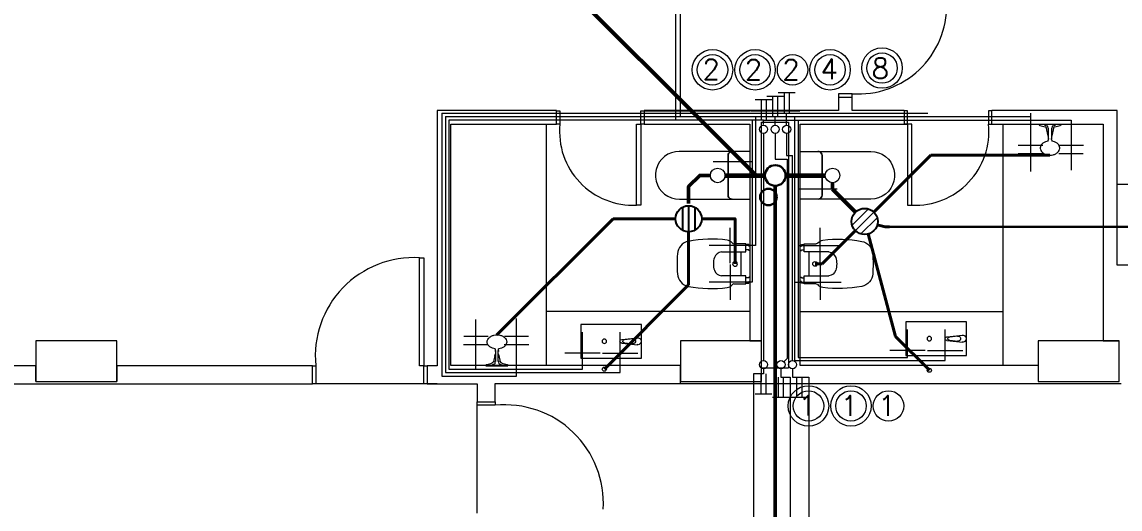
# Model space of a CAD drawing. Header units: millimetres. Extents: x 539 to 842, y -453 to -96.
# Drawn here: x 756.59 to 764.73, y -291.41 to -287.8 of the extents above; entities that cross this region are included whole.
import ezdxf

# ---------------------------------------------------------------- set-up
doc = ezdxf.new("R2010")
doc.units = ezdxf.units.MM
doc.header["$LTSCALE"] = 0.1
doc.linetypes.add('ACAD_ISO02W100', pattern=[15, 12, -3])
doc.linetypes.add('CONTINUA', pattern=[0])
doc.layers.get('0').update_dxf_attribs({"lineweight": 5})
for name, color, linetype, lineweight in [('00-Agua Caliente', 1, 'Continuous', 20), ('00-Agua Fria', 5, 'ACAD_ISO02W100', 20), ('00-Texto AC', 7, 'Continuous', 18), ('00-Texto AF', 7, 'Continuous', 18), ('A-DETL-GENF', 7, 'Continuous', 5), ('MUEBLES', 250, 'Continuous', 5), ('P-SANR-FIXT', 7, 'Continuous', 5)]:
    doc.layers.add(name, color=color, linetype=linetype, lineweight=lineweight)
for name, color, linetype in [('00-Pluvial', 40, 'Continuous'), ('00-Secundario', 24, 'Continuous'), ('00-Ventilacion', 3, 'Continuous'), ('Secundario', 24, 'Continuous'), ('Textos', 7, 'Continuous')]:
    doc.layers.add(name, color=color, linetype=linetype)
doc.layers.add('00-Primario', color=7, linetype='Continuous', true_color=0xff2400)
doc.styles.add('Romans', font='romans.shx')

# ---------------------------------------------------------------- blocks, each defined once
blk = doc.blocks.new('LLP')
at = {"layer": '00-Agua Fria', "color": 0, "linetype": 'Continuous', "lineweight": 20}
for p, q in [((-1, 2.4), (1, 2.4)), ((-0.3, 2.4), (-0.3, 0)), ((0.3, 2.4), (0.3, 0))]:
    blk.add_line(p, q, dxfattribs=at)
blk = doc.blocks.new('Shower-Valve_Trim-KOHLER-Alteo-K-TS45106 - 2_5 GPM_ 2BZ-Oil-Rubed Nickel-V9-2-TORRE-ARQ- PB _-2_14_')
at = {"color": 8}
for p, q in [((4.3416, 6.4003), (4.3522, 6.4435)), ((4.3522, 6.4435), (4.3551, 6.4414)), ((4.3611, 6.4796), (4.3663, 6.4756)), ((4.3311, 6.3571), (4.3416, 6.4003)), ((4.3346, 6.3575), (4.3311, 6.3571)), ((4.367, 6.3792), (4.3521, 6.3806)), ((4.36, 6.4129), (4.3738, 6.4072)), ((4.411, 6.3673), (4.3642, 6.3675)), ((4.3688, 6.383), (4.368, 6.38)), ((4.4476, 6.3637), (4.3688, 6.383)), ((4.3744, 6.4061), (4.3737, 6.4031)), ((4.3737, 6.4031), (4.4525, 6.3838)), ((4.3768, 6.4189), (4.4184, 6.3975)), ((4.4123, 6.3677), (4.4126, 6.369)), ((4.419, 6.3952), (4.4193, 6.3965)), ((4.46, 6.3584), (4.4521, 6.3603)), ((4.4581, 6.3847), (4.466, 6.3828)), ((4.3287, 6.3221), (4.3222, 6.3209))]:
    blk.add_line(p, q, dxfattribs=at)
for centre, radius, start, end in [((4.3533, 6.4388), 0.00318, 6.89673, 54.99976), ((4.1344, 6.4123), 0.2237, 0.87148, 6.89673), ((4.3633, 6.4717), 0.00488, 3.25124, 51.85776), ((3.6273, 6.4299), 0.742, 359.93192, 3.25124), ((4.3842, 6.429), 0.0149, 179.93192, 192.57056), ((4.3766, 6.4273), 0.00706, 192.57056, 234.9792), ((4.5218, 6.383), 0.0469, 98.14028, 131.09011), ((4.5208, 6.3899), 0.0399, 63.17455, 98.14028), ((4.5204, 6.3891), 0.0408, 36.26017, 63.17455), ((3.6943, 6.7037), 0.742, 329.25124, 332.57056), ((4.3342, 6.3607), 0.00318, 277.50273, 325.60576), ((4.1522, 6.4853), 0.2237, 325.60576, 331.63101), ((4.3518, 6.3775), 0.00308, 84.79907, 151.63101), ((4.3662, 6.3551), 0.0149, 139.93192, 152.57056), ((4.3601, 6.3601), 0.00706, 97.52328, 139.93192), ((4.3611, 6.4158), 0.00308, 180.87148, 247.70342), ((4.3591, 6.3678), 0.000695, 277.52328, 356.27299), ((4.3603, 6.3677), 0.000526, 67.97398, 174.18146), ((4.3642, 6.3773), 0.00985, 247.97398, 269.79628), ((4.3671, 6.3802), 0.000995, 264.79907, 346.25124), ((4.3721, 6.421), 0.000695, 336.2295, 54.9792), ((4.3733, 6.4205), 0.000526, 158.32103, 264.52851), ((4.3723, 6.4102), 0.00985, 62.70621, 84.52851), ((4.3734, 6.4063), 0.000995, 346.25124, 67.70342), ((4.411, 6.3681), 0.000762, 270.10196, 0.78918), ((4.4127, 6.3681), 0.000925, 95.99199, 180.78918), ((4.4128, 6.3676), 0.000513, 166.25124, 262.7617), ((4.4315, 6.0165), 0.3511, 89.94621, 93.06876), ((4.418, 6.3968), 0.000762, 331.71331, 62.40053), ((4.4195, 6.396), 0.000925, 151.71331, 236.5105), ((4.4198, 6.3964), 0.000513, 69.74079, 166.25124), ((4.5985, 6.6992), 0.3511, 239.43373, 242.55628), ((4.4505, 6.3738), 0.0125, 223.48534, 233.5491), ((4.4442, 6.3652), 0.00187, 233.5491, 279.64306), ((4.4504, 6.3734), 0.0125, 98.95338, 109.01715), ((4.4538, 6.3672), 0.00706, 209.18705, 256.25124), ((4.4488, 6.384), 0.00187, 52.85943, 98.95338), ((4.4225, 6.3692), 0.0319, 28.28366, 30.72004), ((4.4564, 6.3779), 0.00706, 76.25124, 123.31544), ((4.5499, 6.3483), 0.0905, 173.62859, 201.41237), ((4.5504, 6.3502), 0.0905, 131.09011, 158.87389), ((4.5007, 6.3747), 0.0652, 13.91273, 36.26017), ((4.4667, 6.3697), 0.0998, 333.28175, 346.25124), ((4.4667, 6.3697), 0.0998, 346.25124, 359.22074), ((4.4796, 6.3695), 0.0869, 359.22074, 13.91273), ((4.3278, 6.3269), 0.00488, 280.64472, 329.25124), ((4.5094, 6.3324), 0.0469, 201.41237, 234.3622), ((4.5053, 6.3267), 0.0399, 234.3622, 269.32793), ((4.5053, 6.3276), 0.0408, 269.32793, 296.24232), ((4.4945, 6.3495), 0.0652, 296.24232, 318.58976), ((4.4782, 6.3639), 0.0869, 318.58976, 333.28175)]:
    blk.add_arc(centre, radius, start, end, dxfattribs=at)
blk = doc.blocks.new('Sanitary_Toilets_Ceramica-Catalano_Zero-70-One-Piece-Close-Coupled-Syphonic - Default-V1-2-TORRE-ARQ- PB _-2_14_')
at = {"layer": 'A-DETL-GENF', "color": 8}
for p, q in [((0.0444, 0.177), (0.0015, 0.177)), ((0.0887, 0.177), (0.0444, 0.177)), ((0.1331, 0.177), (0.0887, 0.177)), ((0.1331, 0.177), (0.1423, 0.1755)), ((0.524, 0.177), (0.1331, 0.177)), ((0.1423, 0.1755), (0.1331, 0.177)), ((0.1423, 0.1755), (0.1507, 0.1713)), ((0.1507, 0.1713), (0.1423, 0.1755)), ((0.1507, 0.1713), (0.1573, 0.1646)), ((0.1573, 0.1646), (0.1507, 0.1713)), ((0.1573, 0.1646), (0.1616, 0.1563)), ((0.1616, 0.1563), (0.1573, 0.1646)), ((0.5531, 0.1746), (0.524, 0.177)), ((0.5815, 0.1674), (0.5531, 0.1746)), ((0.6082, 0.1557), (0.5815, 0.1674)), ((0.1616, 0.1563), (0.1631, 0.147)), ((0.1631, 0.147), (0.1616, 0.1563)), ((0.1631, 0.147), (0.1631, -0.147)), ((0.1631, 0.098), (0.1631, 0.147)), ((0.1631, 0.049), (0.1631, 0.098)), ((0.6327, 0.1397), (0.6082, 0.1557)), ((0.6542, 0.1199), (0.6327, 0.1397)), ((0.6722, 0.0968), (0.6542, 0.1199)), ((0.6861, 0.0711), (0.6722, 0.0968)), ((0.1631, 0), (0.1631, 0.049)), ((0.6956, 0.0435), (0.6861, 0.0711)), ((0.7004, 0.0146), (0.6956, 0.0435)), ((0.7004, -0.0146), (0.7004, 0.0146)), ((0.1631, -0.049), (0.1631, 0)), ((0.1631, -0.098), (0.1631, -0.049)), ((0.6722, -0.0968), (0.6861, -0.0711)), ((0.6861, -0.0711), (0.6956, -0.0435)), ((0.6956, -0.0435), (0.7004, -0.0146)), ((0.1616, -0.1563), (0.1573, -0.1646)), ((0.1573, -0.1646), (0.1616, -0.1563)), ((0.1631, -0.147), (0.1616, -0.1563)), ((0.1616, -0.1563), (0.1631, -0.147)), ((0.1631, -0.147), (0.1631, -0.098)), ((0.5815, -0.1674), (0.6082, -0.1557)), ((0.6082, -0.1557), (0.6327, -0.1397)), ((0.6327, -0.1397), (0.6542, -0.1199)), ((0.6542, -0.1199), (0.6722, -0.0968)), ((0.0015, -0.177), (0.0444, -0.177)), ((0.0444, -0.177), (0.0887, -0.177)), ((0.0887, -0.177), (0.1331, -0.177)), ((0.1423, -0.1755), (0.1331, -0.177)), ((0.1331, -0.177), (0.1423, -0.1755)), ((0.1331, -0.177), (0.524, -0.177)), ((0.1507, -0.1713), (0.1423, -0.1755)), ((0.1423, -0.1755), (0.1507, -0.1713)), ((0.1573, -0.1646), (0.1507, -0.1713)), ((0.1507, -0.1713), (0.1573, -0.1646)), ((0.524, -0.177), (0.5531, -0.1746)), ((0.5531, -0.1746), (0.5815, -0.1674))]:
    blk.add_line(p, q, dxfattribs=at)
blk = doc.blocks.new('Vitreous china bidet _ Debba _ Roca _ 355994xx0 - White - Debba- Roca-2705266-2-TORRE-ARQ- PB _-2_14_')
at = {"layer": 'P-SANR-FIXT', "color": 8}
for p, q in [((0.0357, 0.0802), (0.0357, 0.2622)), ((0.2143, 0.2622), (0.2143, 0.0802)), ((-0.0236, 0.1689), (-0.0236, 0.0802)), ((0.2736, 0.0802), (0.2738, 0.1687)), ((0.0357, 0.1159), (0.2143, 0.1159)), ((-0.0236, 0.0802), (-0.0194, 0.0802)), ((-0.0194, 0.0802), (-0.0194, 0.0596)), ((-0.0194, 0.0802), (0.0221, 0.0802)), ((-0.0194, 0.0596), (-0.006, 0.0596)), ((-0.006, 0.0596), (-0.006, 0.0508)), ((0.0221, 0.0802), (0.0357, 0.0802)), ((0.0221, 0.0596), (0.0221, 0.0802)), ((0.026, 0.0596), (0.0221, 0.0596)), ((0.026, 0.0508), (0.026, 0.0596)), ((0.2143, 0.0802), (0.2279, 0.0802)), ((0.224, 0.0596), (0.2279, 0.0596)), ((0.224, 0.0508), (0.224, 0.0596)), ((0.2279, 0.0802), (0.2694, 0.0802)), ((0.2279, 0.0596), (0.2279, 0.0802)), ((0.256, 0.0508), (0.256, 0.0596)), ((0.256, 0.0596), (0.2694, 0.0596)), ((0.2694, 0.0596), (0.2694, 0.0802)), ((0.2694, 0.0802), (0.2736, 0.0802))]:
    blk.add_line(p, q, dxfattribs=at)
for centre, radius, start, end in [((0.0575, 0.4868), 0.1013, 93.86915, 168.75559), ((0.125, -0.5106), 1.1009, 86.13085, 93.86915), ((0.1925, 0.4868), 0.1013, 11.24441, 86.13085), ((0.8089, 0.3374), 0.8673, 168.75559, 187.87391), ((-0.5589, 0.3374), 0.8673, 352.12609, 11.24441), ((0.1, 0.2529), 0.0649, 110.16908, 171.83092), ((0.1293, 0.1353), 0.1859, 91.32885, 106.15101), ((0.1207, 0.1353), 0.1859, 73.84899, 88.67115), ((0.15, 0.2529), 0.0649, 8.16908, 69.83092), ((0.0086, 0.2267), 0.0594, 187.87391, 225.1331), ((-0.0411, 0.1689), 0.0175, 0, 63.70008), ((0.125, 0.1608), 0.0175, 0, 180), ((0.2904, 0.1686), 0.0167, 126.27151, 179.72849), ((0.2414, 0.2267), 0.0594, 311.25476, 352.12609), ((0.125, 0.1608), 0.0175, 180, 0)]:
    blk.add_arc(centre, radius, start, end, dxfattribs=at)
blk = doc.blocks.new('Bacha 45x25cm')
at = {"layer": 'MUEBLES', "color": 8}
for p, q in [((0.1116, 0.1456), (0.0994, 0.0278)), ((0.1062, 0.0625), (0.1134, 0.1271)), ((0.1367, 0.1258), (0.1438, 0.0625)), ((0.1384, 0.1456), (0.1506, 0.0278))]:
    blk.add_line(p, q, dxfattribs=at)
blk.add_lwpolyline([(0, 0.45), (0.25, 0.45), (0.25, 0), (0, 0)], close=True, dxfattribs=at)
blk.add_circle((0.125, 0.275), 0.0166, dxfattribs=at)
for centre, radius, start, end in [((0.125, 0.1456), 0.0134, 0, 180), ((0.125, 0.1258), 0.0117, 360, 173.64144), ((0.125, 0.0278), 0.0256, 168.17214, 11.82786), ((0.125, 0.0625), 0.0188, 167.28289, 12.84679)]:
    blk.add_arc(centre, radius, start, end, dxfattribs=at)
blk = doc.blocks.new('Shower-Valve_Trim-KOHLER-Alteo-K-TS45106 - 2_5 GPM_ 2BZ-Oil-Rubed Nickel-V13-2-TORRE-ARQ- PB _-2_14_')
at = {"layer": 'P-SANR-FIXT'}
for p, q in [((1.611, -12.1876), (1.6021, -12.2238)), ((1.6045, -12.1888), (1.611, -12.1876)), ((1.4751, -12.2514), (1.4672, -12.2495)), ((1.4732, -12.2251), (1.4811, -12.227)), ((1.5595, -12.2698), (1.4807, -12.2505)), ((1.4856, -12.2304), (1.5644, -12.2497)), ((1.5142, -12.2619), (1.5139, -12.2632)), ((1.5564, -12.2856), (1.5148, -12.2642)), ((1.5209, -12.2345), (1.5206, -12.2357)), ((1.5222, -12.234), (1.569, -12.2342)), ((1.5588, -12.2728), (1.5595, -12.2698)), ((1.5732, -12.2796), (1.5594, -12.2739)), ((1.5644, -12.2497), (1.5652, -12.2467)), ((1.5662, -12.2459), (1.5811, -12.2473)), ((1.5916, -12.267), (1.581, -12.3102)), ((1.6021, -12.2238), (1.5916, -12.267)), ((1.5986, -12.2243), (1.6021, -12.2238)), ((1.5722, -12.3464), (1.5669, -12.3423)), ((1.581, -12.3102), (1.5722, -12.3464)), ((1.581, -12.3102), (1.5781, -12.3081))]:
    blk.add_line(p, q, dxfattribs=at)
for centre, radius, start, end in [((1.4664, -12.2364), 0.0998, 153.28874, 166.25824), ((1.455, -12.2306), 0.0869, 138.59676, 153.28874), ((1.4387, -12.2162), 0.0652, 116.24931, 138.59676), ((1.4279, -12.1943), 0.0408, 89.33493, 116.24931), ((1.4279, -12.1935), 0.0399, 54.3692, 89.33493), ((1.4238, -12.1991), 0.0469, 21.41937, 54.3692), ((1.3832, -12.215), 0.0905, 353.63559, 21.41937), ((2.2389, -12.5704), 0.742, 149.25824, 152.57756), ((1.6054, -12.1936), 0.00488, 100.65172, 149.25824), ((1.4664, -12.2364), 0.0998, 166.25824, 179.22773), ((1.4536, -12.2362), 0.0869, 179.22773, 193.91972), ((1.4325, -12.2414), 0.0652, 193.91972, 216.26716), ((1.4128, -12.2559), 0.0408, 216.26716, 243.18155), ((1.3828, -12.2169), 0.0905, 311.09711, 338.88089), ((1.4768, -12.2446), 0.00706, 256.25824, 303.32243), ((1.4794, -12.2339), 0.00706, 29.19404, 76.25824), ((1.5107, -12.2359), 0.0319, 208.29066, 210.72704), ((1.4844, -12.2507), 0.00187, 232.86642, 278.96038), ((1.4827, -12.2402), 0.0125, 278.96038, 289.02414), ((1.489, -12.232), 0.00187, 53.5561, 99.65005), ((1.4826, -12.2405), 0.0125, 43.49233, 53.5561), ((1.3347, -12.566), 0.3511, 59.44073, 62.56327), ((1.5017, -11.8832), 0.3511, 269.9532, 273.07575), ((1.5134, -12.2631), 0.000513, 249.74778, 346.25824), ((1.5137, -12.2627), 0.000925, 331.7203, 56.51749), ((1.5152, -12.2635), 0.000762, 151.7203, 242.40752), ((1.5204, -12.2343), 0.000513, 346.25824, 82.76869), ((1.5205, -12.2348), 0.000925, 275.99899, 0.79617), ((1.5222, -12.2348), 0.000762, 90.10895, 180.79617), ((1.5598, -12.273), 0.000995, 166.25824, 247.71042), ((1.5661, -12.2469), 0.000995, 84.80606, 166.25824), ((1.569, -12.244), 0.00985, 67.98097, 89.80327), ((1.5728, -12.2344), 0.000526, 247.98097, 354.18845), ((1.5721, -12.2825), 0.00308, 0.87847, 67.71042), ((1.5741, -12.2345), 0.000695, 97.53028, 176.27998), ((1.573, -12.2268), 0.00706, 277.53028, 319.93892), ((1.567, -12.2218), 0.0149, 319.93892, 332.57756), ((1.5814, -12.2442), 0.00308, 264.80606, 331.63801), ((1.781, -12.352), 0.2237, 145.61276, 151.63801), ((1.599, -12.2274), 0.00318, 97.50972, 145.61276), ((1.4124, -12.2567), 0.0399, 243.18155, 278.14728), ((1.4114, -12.2497), 0.0469, 278.14728, 311.09711), ((1.5609, -12.2769), 0.00985, 242.71321, 264.5355), ((1.5599, -12.2872), 0.000526, 338.32802, 84.5355), ((1.5611, -12.2877), 0.000695, 156.23649, 234.9862), ((1.5566, -12.294), 0.00706, 12.57756, 54.9862), ((1.549, -12.2957), 0.0149, 359.93892, 12.57756), ((2.3059, -12.2966), 0.742, 179.93892, 183.25824), ((1.5699, -12.3384), 0.00488, 183.25824, 231.86476), ((1.7988, -12.279), 0.2237, 180.87847, 186.90372), ((1.5799, -12.3055), 0.00318, 186.90372, 235.00676)]:
    blk.add_arc(centre, radius, start, end, dxfattribs=at)
blk = doc.blocks.new('Shower-Valve_Trim-KOHLER-Alteo-K-TS45106 - 2_5 GPM_ 2BZ-Oil-Rubed Nickel-V14-2-TORRE-ARQ- PB _-2_14_')
at = {"color": 8}
for p, q in [((1.611, -12.1876), (1.6021, -12.2238)), ((1.6045, -12.1888), (1.611, -12.1876)), ((1.4751, -12.2514), (1.4672, -12.2495)), ((1.4732, -12.2251), (1.4811, -12.227)), ((1.5595, -12.2698), (1.4807, -12.2505)), ((1.4856, -12.2304), (1.5644, -12.2497)), ((1.5142, -12.2619), (1.5139, -12.2632)), ((1.5564, -12.2856), (1.5148, -12.2642)), ((1.5209, -12.2345), (1.5206, -12.2357)), ((1.5222, -12.234), (1.569, -12.2342)), ((1.5588, -12.2728), (1.5595, -12.2698)), ((1.5732, -12.2796), (1.5594, -12.2739)), ((1.5644, -12.2497), (1.5652, -12.2467)), ((1.5662, -12.2459), (1.5811, -12.2473)), ((1.5916, -12.267), (1.581, -12.3102)), ((1.6021, -12.2238), (1.5916, -12.267)), ((1.5986, -12.2243), (1.6021, -12.2238)), ((1.5722, -12.3464), (1.5669, -12.3423)), ((1.581, -12.3102), (1.5722, -12.3464)), ((1.581, -12.3102), (1.5781, -12.3081))]:
    blk.add_line(p, q, dxfattribs=at)
for centre, radius, start, end in [((1.4664, -12.2364), 0.0998, 153.28874, 166.25824), ((1.455, -12.2306), 0.0869, 138.59676, 153.28874), ((1.4387, -12.2162), 0.0652, 116.24931, 138.59676), ((1.4279, -12.1943), 0.0408, 89.33493, 116.24931), ((1.4279, -12.1935), 0.0399, 54.3692, 89.33493), ((1.4238, -12.1991), 0.0469, 21.41937, 54.3692), ((1.3832, -12.215), 0.0905, 353.63559, 21.41937), ((2.2389, -12.5704), 0.742, 149.25824, 152.57756), ((1.6054, -12.1936), 0.00488, 100.65172, 149.25824), ((1.4664, -12.2364), 0.0998, 166.25824, 179.22773), ((1.4536, -12.2362), 0.0869, 179.22773, 193.91972), ((1.4325, -12.2414), 0.0652, 193.91972, 216.26716), ((1.4128, -12.2559), 0.0408, 216.26716, 243.18155), ((1.3828, -12.2169), 0.0905, 311.09711, 338.88089), ((1.4768, -12.2446), 0.00706, 256.25824, 303.32243), ((1.4794, -12.2339), 0.00706, 29.19404, 76.25824), ((1.5107, -12.2359), 0.0319, 208.29066, 210.72704), ((1.4844, -12.2507), 0.00187, 232.86642, 278.96038), ((1.4827, -12.2402), 0.0125, 278.96038, 289.02414), ((1.489, -12.232), 0.00187, 53.5561, 99.65005), ((1.4826, -12.2405), 0.0125, 43.49233, 53.5561), ((1.3347, -12.566), 0.3511, 59.44073, 62.56327), ((1.5017, -11.8832), 0.3511, 269.9532, 273.07575), ((1.5134, -12.2631), 0.000513, 249.74778, 346.25824), ((1.5137, -12.2627), 0.000925, 331.7203, 56.51749), ((1.5152, -12.2635), 0.000762, 151.7203, 242.40752), ((1.5204, -12.2343), 0.000513, 346.25824, 82.76869), ((1.5205, -12.2348), 0.000925, 275.99899, 0.79617), ((1.5222, -12.2348), 0.000762, 90.10895, 180.79617), ((1.5598, -12.273), 0.000995, 166.25824, 247.71042), ((1.5661, -12.2469), 0.000995, 84.80606, 166.25824), ((1.569, -12.244), 0.00985, 67.98097, 89.80327), ((1.5728, -12.2344), 0.000526, 247.98097, 354.18845), ((1.5721, -12.2825), 0.00308, 0.87847, 67.71042), ((1.5741, -12.2345), 0.000695, 97.53028, 176.27998), ((1.573, -12.2268), 0.00706, 277.53028, 319.93892), ((1.567, -12.2218), 0.0149, 319.93892, 332.57756), ((1.5814, -12.2442), 0.00308, 264.80606, 331.63801), ((1.781, -12.352), 0.2237, 145.61276, 151.63801), ((1.599, -12.2274), 0.00318, 97.50972, 145.61276), ((1.4124, -12.2567), 0.0399, 243.18155, 278.14728), ((1.4114, -12.2497), 0.0469, 278.14728, 311.09711), ((1.5609, -12.2769), 0.00985, 242.71321, 264.5355), ((1.5599, -12.2872), 0.000526, 338.32802, 84.5355), ((1.5611, -12.2877), 0.000695, 156.23649, 234.9862), ((1.5566, -12.294), 0.00706, 12.57756, 54.9862), ((1.549, -12.2957), 0.0149, 359.93892, 12.57756), ((2.3059, -12.2966), 0.742, 179.93892, 183.25824), ((1.5699, -12.3384), 0.00488, 183.25824, 231.86476), ((1.7988, -12.279), 0.2237, 180.87847, 186.90372), ((1.5799, -12.3055), 0.00318, 186.90372, 235.00676)]:
    blk.add_arc(centre, radius, start, end, dxfattribs=at)
blk = doc.blocks.new('2-2P F')
at = {"color": 8, "lineweight": 18}
for p, q in [((762.7412, -288.3359), (762.6412, -288.3359)), ((762.6412, -288.3359), (762.6412, -288.3609)), ((762.6412, -288.3609), (762.6412, -288.4609)), ((762.6412, -288.3609), (762.7412, -288.3609)), ((762.7412, -288.3609), (762.7412, -288.3359)), ((762.7412, -288.4609), (762.7412, -288.3609)), ((760.5515, -288.4609), (759.668, -288.4609)), ((759.668, -288.4609), (759.668, -290.3519)), ((760.5515, -288.4616), (760.5765, -288.4616)), ((760.5515, -288.5616), (760.5515, -288.4616)), ((760.5765, -288.4616), (760.5765, -288.5616)), ((761.1765, -288.4616), (761.2015, -288.4616)), ((761.1765, -288.5616), (761.1765, -288.4616)), ((762.6412, -288.4609), (761.2015, -288.4609)), ((761.2015, -288.4616), (761.2015, -288.5616)), ((761.2015, -288.4624), (761.9845, -288.4624)), ((761.9845, -288.4609), (761.9845, -288.4624)), ((761.9875, -288.4609), (761.9875, -288.4634)), ((761.9875, -288.4624), (762.3537, -288.4624)), ((762.3537, -288.4634), (762.3537, -288.4609)), ((762.3567, -288.4624), (762.3567, -288.4609)), ((763.1262, -288.4609), (762.7412, -288.4609)), ((763.1512, -288.4616), (763.1262, -288.4616)), ((763.1262, -288.4616), (763.1262, -288.5616)), ((763.1512, -288.5616), (763.1512, -288.4616)), ((763.7762, -288.4616), (763.7512, -288.4616)), ((763.7512, -288.4616), (763.7512, -288.5616)), ((764.703, -288.4609), (763.7762, -288.4609)), ((763.7762, -288.5616), (763.7762, -288.4616)), ((764.703, -289.606), (764.703, -288.4609)), ((759.7695, -288.5624), (760.5515, -288.5624)), ((759.7695, -290.3514), (759.7695, -288.5624)), ((760.5765, -288.5616), (760.5515, -288.5616)), ((761.145, -288.5624), (761.1765, -288.5624)), ((761.145, -289.1624), (761.145, -288.5624)), ((761.2015, -288.5616), (761.1765, -288.5616)), ((761.2015, -288.5624), (761.1765, -288.5624)), ((761.1765, -288.5624), (761.1765, -289.1624)), ((761.2015, -288.5624), (761.9845, -288.5624)), ((761.9845, -288.5624), (761.9845, -290.1676)), ((762.071, -288.5459), (762.2702, -288.5459)), ((762.071, -290.1676), (762.071, -288.5459)), ((762.2702, -288.5459), (762.2702, -290.3514)), ((762.3567, -288.5624), (763.1262, -288.5624)), ((762.3567, -290.3514), (762.3567, -288.5624)), ((763.1262, -288.5616), (763.1512, -288.5616)), ((763.1512, -288.5624), (763.1262, -288.5624)), ((763.1512, -288.5624), (763.1512, -289.1624)), ((763.1827, -288.5624), (763.1512, -288.5624)), ((763.1827, -289.1624), (763.1827, -288.5624)), ((763.7512, -288.5616), (763.7762, -288.5616)), ((763.7762, -288.5624), (764.6015, -288.5624)), ((764.6015, -288.5624), (764.6015, -290.1679)), ((764.703, -289.006), (768.5823, -289.006)), ((761.1765, -289.1624), (761.145, -289.1624)), ((763.1512, -289.1624), (763.1827, -289.1624)), ((759.5373, -289.5519), (759.568, -289.5519)), ((759.5373, -290.3519), (759.5373, -289.5519)), ((759.568, -289.5519), (759.568, -290.3519)), ((768.5823, -289.606), (764.703, -289.606)), ((757.295, -290.1679), (756.695, -290.1679)), ((756.695, -290.1679), (756.695, -290.3519)), ((757.295, -290.3519), (757.295, -290.1679)), ((762.071, -290.1679), (761.471, -290.1679)), ((761.471, -290.1679), (761.471, -290.3514)), ((761.9845, -290.1676), (762.071, -290.1676)), ((762.071, -290.4679), (762.071, -290.1679)), ((764.6015, -290.1679), (764.118, -290.1679)), ((764.118, -290.1679), (764.118, -290.3514)), ((764.6045, -290.1679), (764.6015, -290.1679)), ((764.6015, -290.1679), (764.718, -290.1679)), ((764.6055, -290.1679), (764.6045, -290.1679)), ((764.618, -290.1679), (764.6055, -290.1679)), ((764.718, -290.1679), (764.618, -290.1679)), ((764.718, -290.4679), (764.718, -290.1679)), ((756.695, -290.3519), (753.0661, -290.3519)), ((756.695, -290.3519), (756.695, -290.3534)), ((756.695, -290.4679), (756.695, -290.3519)), ((756.695, -290.3534), (756.695, -290.3544)), ((756.695, -290.3544), (756.695, -290.3669)), ((757.295, -290.3534), (757.295, -290.3519)), ((758.743, -290.3519), (757.295, -290.3519)), ((757.295, -290.3519), (757.295, -290.4679)), ((757.295, -290.3544), (757.295, -290.3534)), ((757.295, -290.3669), (757.295, -290.3544)), ((758.743, -290.3518), (758.768, -290.3518)), ((758.743, -290.4854), (758.743, -290.3518)), ((758.768, -290.3518), (758.768, -290.4854)), ((759.568, -290.3519), (759.5373, -290.3519)), ((759.568, -290.3518), (759.593, -290.3518)), ((759.568, -290.4854), (759.568, -290.3518)), ((759.593, -290.3518), (759.593, -290.4854)), ((759.668, -290.3519), (759.593, -290.3519)), ((761.471, -290.3514), (759.7695, -290.3514)), ((761.471, -290.3514), (761.471, -290.3544)), ((761.471, -290.4679), (761.471, -290.3514)), ((761.471, -290.3544), (761.471, -290.3554)), ((761.471, -290.3554), (761.471, -290.3679)), ((762.2702, -290.3514), (762.2702, -290.3679)), ((764.118, -290.3514), (762.3567, -290.3514)), ((764.118, -290.3514), (764.118, -290.3544)), ((764.118, -290.3544), (764.118, -290.3554)), ((764.118, -290.3554), (764.118, -290.3679)), ((756.695, -290.3669), (756.695, -290.3679)), ((756.695, -290.3679), (756.695, -290.4679)), ((757.295, -290.3679), (757.295, -290.3669)), ((757.295, -290.4679), (757.295, -290.3679)), ((761.471, -290.3679), (761.471, -290.4679)), ((762.071, -290.3679), (762.2702, -290.3679)), ((764.118, -290.3679), (764.118, -290.4679)), ((752.4661, -290.4854), (758.743, -290.4854)), ((756.695, -290.4679), (757.295, -290.4679)), ((758.768, -290.4854), (758.743, -290.4854)), ((759.568, -290.4854), (758.768, -290.4854)), ((759.593, -290.4854), (759.568, -290.4854)), ((759.593, -290.4839), (759.668, -290.4839)), ((759.593, -290.4854), (759.9643, -290.4854)), ((759.668, -290.4854), (759.668, -290.4839)), ((759.6695, -290.4829), (759.6695, -290.4854)), ((759.9643, -290.4854), (759.9643, -290.6204)), ((760.0978, -290.4829), (761.471, -290.4829)), ((760.0978, -290.6204), (760.0978, -290.4829)), ((761.471, -290.4679), (762.071, -290.4679)), ((761.471, -290.4829), (761.471, -290.4679)), ((761.471, -290.4829), (764.733, -290.4829)), ((764.118, -290.4679), (764.6015, -290.4679)), ((764.6015, -290.4679), (764.6045, -290.4679)), ((764.6045, -290.4679), (764.6055, -290.4679)), ((764.6055, -290.4679), (764.618, -290.4679)), ((764.618, -290.4679), (764.718, -290.4679)), ((759.9643, -290.6204), (760.0979, -290.6204)), ((759.9643, -290.6454), (759.9643, -290.6204)), ((759.9643, -291.4454), (759.9643, -290.6454)), ((760.0979, -290.6454), (759.9643, -290.6454)), ((760.0979, -290.6204), (760.0979, -290.6454))]:
    blk.add_line(p, q, dxfattribs=at)
at = {"color": 8, "lineweight": 5}
for p, q in [((760.4753, -288.5625), (760.4754, -290.351)), ((763.8567, -288.5623), (763.8568, -290.3513)), ((761.9837, -289.9509), (760.4754, -289.951)), ((762.3567, -289.9509), (763.8567, -289.9508))]:
    blk.add_line(p, q, dxfattribs=at)
at = {"color": 8, "lineweight": 18}
for centre, radius, start, end in [((762.788, -287.6841), 0.6534, 265.89838, 1.16402), ((761.1202, -288.6165), 0.5464, 174.31204, 272.59832), ((763.2075, -288.6165), 0.5464, 267.40168, 5.68796), ((759.4949, -290.281), 0.7303, 86.67006, 185.56979), ((760.1687, -291.3723), 0.7303, 356.67006, 95.56979)]:
    blk.add_arc(centre, radius, start, end, dxfattribs=at)
at = {"layer": 'MUEBLES', "lineweight": 5, "xscale": -1, "rotation": 90.00000028543415}
for p in [(763.5882, -290.0264), (761.1807, -290.0457)]:
    blk.add_blockref('Bacha 45x25cm', p, dxfattribs=at)
at = {"layer": 'P-SANR-FIXT', "lineweight": 5}
for name, p, rotation in [('Shower-Valve_Trim-KOHLER-Alteo-K-TS45106 - 2_5 GPM_ 2BZ-Oil-Rubed Nickel-V9-2-TORRE-ARQ- PB _-2_14_', (756.9574, -285.8674), 283.7592465632944), ('Sanitary_Toilets_Ceramica-Catalano_Zero-70-One-Piece-Close-Coupled-Syphonic - Default-V1-2-TORRE-ARQ- PB _-2_14_', (761.9852, -288.9403), 180.0034968838609), ('Vitreous china bidet _ Debba _ Roca _ 355994xx0 - White - Debba- Roca-2705266-2-TORRE-ARQ- PB _-2_14_', (762.0345, -289.7219), 90.0034969296355)]:
    blk.add_blockref(name, p, dxfattribs=dict(at, rotation=rotation))
for name, p, xscale, rotation in [('Sanitary_Toilets_Ceramica-Catalano_Zero-70-One-Piece-Close-Coupled-Syphonic - Default-V1-2-TORRE-ARQ- PB _-2_14_', (762.3552, -288.9402), -0.9999999999999996, 180.003496975409), ('Vitreous china bidet _ Debba _ Roca _ 355994xx0 - White - Debba- Roca-2705266-2-TORRE-ARQ- PB _-2_14_', (762.306, -289.7219), -1, 270.0034969296346), ('Shower-Valve_Trim-KOHLER-Alteo-K-TS45106 - 2_5 GPM_ 2BZ-Oil-Rubed Nickel-V13-2-TORRE-ARQ- PB _-2_14_', (748.5736, -285.8884), -1, 76.24075343670569), ('Shower-Valve_Trim-KOHLER-Alteo-K-TS45106 - 2_5 GPM_ 2BZ-Oil-Rubed Nickel-V14-2-TORRE-ARQ- PB _-2_14_', (748.5736, -285.8884), -1, 76.24075343670569)]:
    blk.add_blockref(name, p, dxfattribs=dict(at, xscale=xscale, rotation=rotation))

msp = doc.modelspace()

# ---------------------------------------------------------------- linework, layer by layer
at = {"layer": '00-Agua Caliente', "color": 1, "linetype": 'Continuous', "lineweight": 20}
for p, q in [((764.0615, -288.48), (764.0615, -288.9133)), ((763.9703, -288.7161), (764.1528, -288.7161)), ((763.9716, -288.7791), (764.1514, -288.7791)), ((761.8367, -289.5913), (761.8367, -289.3296)), ((762.0258, -289.4605), (761.6812, -289.4605)), ((762.5045, -289.6024), (762.5045, -289.8641)), ((762.3153, -289.7332), (762.6599, -289.7332)), ((760.2552, -290.4287), (760.2552, -290.0009)), ((761.0236, -290.4029), (761.0236, -290.1025)), ((763.4311, -290.3123), (763.4311, -290.0832)), ((760.3465, -290.1981), (760.164, -290.1981)), ((760.3451, -290.1351), (760.1653, -290.1351)), ((760.8927, -290.2579), (761.1545, -290.2579)), ((763.3002, -290.2387), (763.562, -290.2387))]:
    msp.add_line(p, q, dxfattribs=at)
at = {"layer": '00-Agua Caliente', "linetype": 'CONTINUA'}
for points in [[(760.853, -285.648), (760.853, -287.4663), (761.4663, -287.4663), (761.4663, -288.5057)], [(759.7282, -288.5057), (764.0615, -288.5057)], [(759.7282, -288.5057), (759.7282, -290.4029)], [(762.0258, -288.5057), (762.0258, -289.4605)], [(762.1706, -288.5696), (762.1706, -288.5057)], [(762.3153, -288.5057), (762.3153, -290.3123)], [(762.1706, -288.6296), (762.1706, -288.82), (762.2591, -288.82), (762.2591, -290.299)], [(762.2352, -290.3229), (762.2591, -290.299)], [(762.3153, -290.3123), (763.4311, -290.3123)], [(759.7282, -290.4029), (761.0236, -290.4029)], [(762.2139, -290.3741), (762.2139, -290.438)], [(762.2139, -290.438), (762.2816, -290.438), (762.2816, -291.9554)]]:
    msp.add_lwpolyline(points, dxfattribs=at)
at = {"layer": '00-Agua Caliente', "linetype": 'ACAD_ISO02W100', "ltscale": 3}
for points in [[(759.7024, -288.48), (764.0615, -288.48)], [(759.7024, -288.48), (759.7024, -290.4287)], [(762.2562, -288.5696), (762.2562, -288.48)], [(762.2562, -288.6296), (762.2562, -288.7942), (762.2996, -288.7942)], [(762.2996, -290.3141), (762.2996, -288.7942)], [(759.7024, -290.4287), (760.2552, -290.4287)], [(762.2996, -290.3741), (762.2996, -290.438)], [(762.2996, -290.438), (762.4205, -290.438), (762.4205, -291.9296)]]:
    msp.add_lwpolyline(points, dxfattribs=at)
at = {"layer": '00-Agua Caliente', "color": 1}
for centre, radius in [((762.0219, -288.1584), 0.15), ((762.0219, -288.1584), 0.1127), ((762.2998, -288.1584), 0.1127), ((762.7327, -290.6505), 0.15), ((762.7327, -290.6505), 0.1127), ((763.0105, -290.6505), 0.1127)]:
    msp.add_circle(centre, radius, dxfattribs=at)
at = {"layer": '00-Agua Caliente', "color": 1, "linetype": 'CONTINUA', "lineweight": 20}
for centre in [(762.1706, -288.5996), (762.2562, -288.5996), (762.2139, -290.3441), (762.2996, -290.3441)]:
    msp.add_circle(centre, 0.03, dxfattribs=at)
at = {"layer": '00-Agua Fria', "color": 5, "linetype": 'Continuous', "lineweight": 20}
for p, q in [((764.3626, -288.5315), (764.3626, -288.9035)), ((764.2713, -288.7161), (764.4538, -288.7161)), ((764.2726, -288.7791), (764.4525, -288.7791)), ((762.0001, -288.8396), (761.712, -288.8396)), ((762.3411, -289.0408), (762.6291, -289.0408)), ((762.5045, -289.5918), (762.5045, -289.33)), ((762.3411, -289.4609), (762.6599, -289.4609)), ((761.8367, -289.6019), (761.8367, -289.8637)), ((762.0001, -289.7328), (761.6812, -289.7328)), ((759.9542, -290.3772), (759.9542, -290.0106)), ((760.7429, -290.3772), (760.7429, -290.1025)), ((763.1504, -290.2923), (763.1504, -290.0832)), ((760.0454, -290.1981), (759.8629, -290.1981)), ((760.0441, -290.1351), (759.8642, -290.1351)), ((760.8738, -290.2579), (760.612, -290.2579)), ((763.2813, -290.2387), (763.0195, -290.2387))]:
    msp.add_line(p, q, dxfattribs=at)
at = {"layer": '00-Agua Fria', "ltscale": 3}
for points in [[(760.8241, -285.9786), (760.8241, -287.4946), (761.4335, -287.4946), (761.4335, -288.5315)], [(762.0849, -288.563), (762.0849, -288.5315), (759.754, -288.5315)], [(759.754, -288.5315), (759.754, -290.3772)], [(762.0001, -288.5315), (762.0001, -289.7328)], [(762.0849, -288.5315), (764.3626, -288.5315)], [(762.3411, -288.5315), (762.3411, -290.2923)], [(762.0849, -288.6296), (762.0849, -290.3141)], [(762.3411, -290.2923), (763.1504, -290.2923)], [(759.754, -290.3772), (760.7429, -290.3772)], [(762.0849, -290.4132), (762.0101, -290.4132), (762.0101, -291.9849)], [(762.0849, -290.3741), (762.0849, -290.4132)]]:
    msp.add_lwpolyline(points, dxfattribs=at)
at = {"layer": '00-Agua Fria', "linetype": 'CONTINUA', "lineweight": 20}
for centre, radius in [((761.7068, -288.1584), 0.15), ((761.7068, -288.1584), 0.1127), ((762.0849, -288.5996), 0.03), ((762.0849, -290.3441), 0.03), ((762.4176, -290.6505), 0.15), ((762.4176, -290.6505), 0.1127)]:
    msp.add_circle(centre, radius, dxfattribs=at)
at = {"layer": '00-Pluvial', "lineweight": 20}
for radius in [0.15, 0.1127]:
    msp.add_circle((762.9626, -288.1455), radius, dxfattribs=at)
at = {"layer": '00-Pluvial', "lineweight": 30}
msp.add_circle((762.1211, -289.101), 0.0612, dxfattribs=at)
at = {"layer": '00-Primario', "lineweight": 50}
for points in [[(760.3138, -286.1993), (760.3138, -287.2253), (762.0302, -288.9417)], [(761.6922, -288.9417), (761.6119, -288.9417), (761.53, -289.0236), (761.53, -289.1483)], [(762.1719, -289.0182), (762.1719, -291.8643)], [(762.5962, -288.9958), (762.5962, -289.0444)], [(762.7654, -289.2137), (762.5962, -289.0444)]]:
    msp.add_lwpolyline(points, dxfattribs=at)
at = {"layer": '00-Primario', "lineweight": 60}
for points in [[(761.8004, -288.9417), (762.0954, -288.9417)], [(762.2484, -288.9417), (762.542, -288.9417)]]:
    msp.add_lwpolyline(points, dxfattribs=at)
at = {"layer": '00-Primario', "lineweight": 20}
for centre, radius in [((762.5776, -288.1584), 0.1127), ((761.745, -288.9417), 0.0541), ((762.5962, -288.9417), 0.0541)]:
    msp.add_circle(centre, radius, dxfattribs=at)
at = {"layer": '00-Primario', "lineweight": 30}
msp.add_circle((762.1719, -288.9417), 0.0765, dxfattribs=at)
at = {"layer": '00-Secundario'}
for p, q in [((761.484, -289.1777), (761.484, -289.3478)), ((761.53, -289.166), (761.53, -289.3594)), ((761.576, -289.1777), (761.576, -289.3478))]:
    msp.add_line(p, q, dxfattribs=at)
at = {"layer": '00-Secundario', "lineweight": 15}
for p, q in [((762.8618, -289.1895), (762.741, -289.3093)), ((762.9022, -289.2137), (762.7654, -289.3504)), ((762.9266, -289.2548), (762.8058, -289.3746))]:
    msp.add_line(p, q, dxfattribs=at)
at = {"layer": '00-Secundario', "lineweight": 30}
msp.add_lwpolyline([(763.0175, -289.3226), (768.0243, -289.3226), (768.6253, -288.7211)], dxfattribs=at)
at = {"layer": '00-Secundario', "lineweight": 40}
for points in [[(762.9022, -289.2137), (763.3251, -288.7908)], [(763.3251, -288.7908), (764.2067, -288.7908)], [(760.9707, -289.2627), (760.1101, -290.1234)], [(761.4333, -289.2627), (760.9707, -289.2627)], [(761.6267, -289.2627), (761.8742, -289.2631)], [(761.8742, -289.2631), (761.8742, -289.2631), (761.8737, -289.5969)], [(762.9272, -289.3071), (762.9852, -289.3226)], [(761.53, -289.3594), (761.53, -289.7536)], [(762.519, -289.5968), (762.7364, -289.3795)], [(762.7654, -289.3504), (762.7364, -289.3795)], [(762.8588, -289.3755), (763.0622, -290.1345)], [(762.9852, -289.3226), (763.0175, -289.3226)], [(762.4667, -289.5968), (762.519, -289.5968)], [(761.53, -289.7536), (760.9057, -290.3779)], [(763.0622, -290.1345), (763.3132, -290.3855)]]:
    msp.add_lwpolyline(points, dxfattribs=at)
at = {"layer": '00-Secundario', "lineweight": 25}
for centre in [(761.53, -289.2627), (762.8338, -289.2821), (762.8338, -289.2821)]:
    msp.add_circle(centre, 0.0967, dxfattribs=at)
at = {"layer": '00-Ventilacion', "color": 3, "lineweight": 20}
msp.add_circle((762.5776, -288.1584), 0.15, dxfattribs=at)
at = {"layer": 'Secundario', "linetype": 'Continuous', "lineweight": 20}
for centre in [(760.9057, -290.3779), (763.3132, -290.3855)]:
    msp.add_circle(centre, 0.0151, dxfattribs=at)

# ---------------------------------------------------------------- block references
at = {"color": 2, "linetype": 'CONTINUA', "lineweight": 13}
msp.add_blockref('2-2P F', (0, 0), dxfattribs=at)
at = {"layer": '00-Agua Caliente', "color": 1, "linetype": 'Continuous', "lineweight": 20, "xscale": -0.0625, "yscale": 0.0625, "zscale": 0.0625}
for p in [(762.2562, -288.48), (762.1706, -288.5057)]:
    msp.add_blockref('LLP', p, dxfattribs=at)
at = {"layer": '00-Agua Caliente', "color": 1, "linetype": 'Continuous', "lineweight": 20, "xscale": 0.0625, "yscale": 0.0625, "zscale": 0.0625, "rotation": 180}
for p in [(762.2139, -290.438), (762.3514, -290.438)]:
    msp.add_blockref('LLP', p, dxfattribs=at)
at = {"layer": '00-Agua Fria', "linetype": 'Continuous', "lineweight": 20, "xscale": -0.0625, "yscale": 0.0625, "zscale": 0.0625}
msp.add_blockref('LLP', (762.0849, -288.5315), dxfattribs=at)
at = {"layer": '00-Agua Fria', "linetype": 'Continuous', "lineweight": 20, "xscale": 0.0625, "yscale": 0.0625, "zscale": 0.0625, "rotation": 180}
msp.add_blockref('LLP', (762.0849, -290.4122), dxfattribs=at)

# ---------------------------------------------------------------- texts
at = {"layer": '00-Texto AC', "style": 'Romans'}
for s, p in [('2', (761.9463, -288.2316)), ('2', (762.2241, -288.2316)), ('1', (762.657, -290.7237)), ('1', (762.9349, -290.7237))]:
    msp.add_text(s, height=0.15, rotation=360, dxfattribs=at).set_placement(p)
at = {"layer": '00-Texto AF', "style": 'Romans'}
for s, p in [('2', (761.6333, -288.2298)), ('1', (762.3441, -290.722))]:
    msp.add_text(s, height=0.15, rotation=360, dxfattribs=at).set_placement(p)
at = {"layer": 'Textos', "style": 'Romans'}
for s, p in [('4', (762.5082, -288.2277)), ('8', (762.886, -288.2232))]:
    msp.add_text(s, height=0.15, rotation=360, dxfattribs=at).set_placement(p)

doc.saveas('drawing.dxf')
